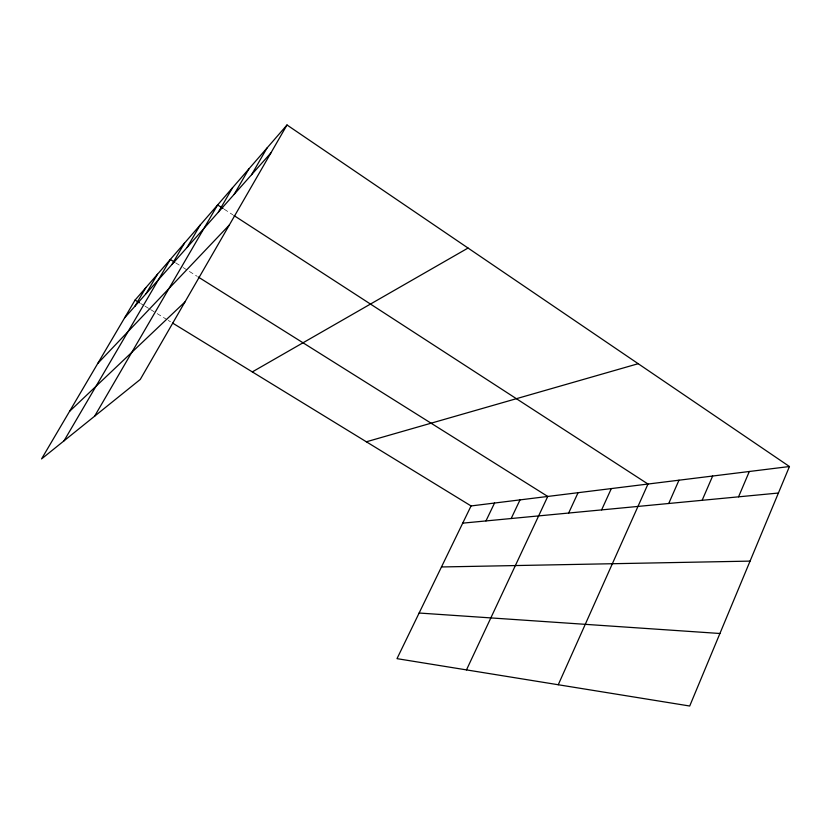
<?xml version="1.0" encoding="UTF-8"?>
<svg xmlns="http://www.w3.org/2000/svg" width="831" height="831" viewBox="0 0 831 831"><rect width="100%" height="100%" fill="white"/><g stroke="black" fill="none" stroke-linecap="round" stroke-linejoin="round"><path stroke-width="0.62" stroke-dasharray="4.16 3.12" d="M140.616 303.46L143.929 305.496M145.041 306.172L149.466 308.883M150.567 309.558L156.103 312.955M157.204 313.63L167.166 319.727M168.267 320.402L170.48 321.763M175.694 262.845L182.155 266.907M183.225 267.582L197.217 276.359M224.162 209.173L232.867 214.824"/><path stroke-width="1.25" d="M789.45 466.523L689.709 706.018L397 658.651L471.063 505.944L789.45 466.523L287.007 124.982L135.079 300.074L41.55 458.93L140.273 379.435L287.007 124.982M738.551 496.834L749.323 471.489M702.133 500.314L712.645 476.038M668.726 503.493L678.979 480.204M558.255 684.744L647.983 484.037L233.958 215.53M601.623 509.891L611.325 488.576M568.664 513.039L578.064 492.7M466.482 669.89L547.754 496.45L198.297 277.045M511.179 518.523L520.019 499.888M485.958 520.923L494.549 503.035M251.575 174.707L267.011 148.022M234.155 194.35L248.957 168.838M94.599 416.217L217.629 204.935L223.072 208.467M218.366 212.165L232.566 187.723M172.048 264.393L184.461 243.161M187.141 247.368L200.146 225.087M146.09 293.655L157.475 274.261M64.018 440.835L170.313 259.469L174.614 262.17M134.861 306.327L145.778 287.744M124.577 317.909L270.875 152.946M97.778 363.427L229.335 224.993M69.555 411.366L184.96 301.944M252.312 371.904L468.04 248.043M366.357 441.791L638.187 363.708M462.722 523.146L778.408 493.032M441.469 566.96L750.061 561.112M419.125 613.029L719.916 633.492M135.079 300.074L139.504 302.785M172.692 323.124L471.063 505.944"/></g></svg>
